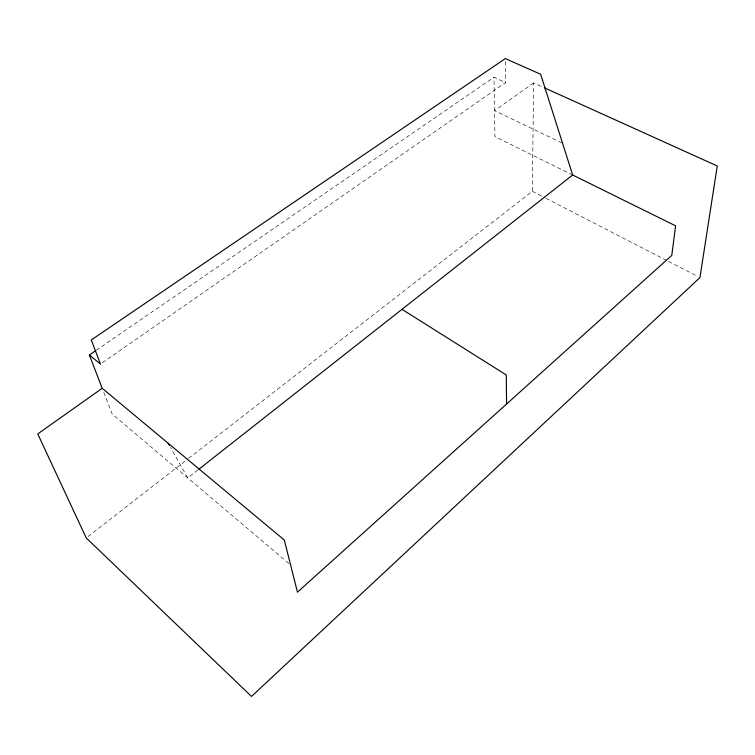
<?xml version="1.0" encoding="UTF-8"?>
<svg xmlns="http://www.w3.org/2000/svg" width="755" height="755" viewBox="0 0 755 755"><rect width="100%" height="100%" fill="white"/><g stroke="black" fill="none" stroke-linecap="round" stroke-linejoin="round"><path stroke-width="0.57" stroke-dasharray="3.77 2.83" d="M188.665 458.332L532.303 191.289L533.653 82.956L542.241 86.834M197.923 469.969L187.759 477.962L170.507 447.375M88.09 536.494L187.74 459.059M533.653 82.956L494.534 110.645L562.56 143.224M102.387 362.73L505.567 82.569L505.388 60.853M96.14 350.348L493.987 77.255L505.567 82.569M572.667 175L494.95 136.608L493.987 77.255M532.303 191.289L544.884 197.753M545.931 198.301L667.467 260.862M668.524 261.4L697.856 276.5M288.816 563.485L112.099 413.919L103.444 391.505"/><path stroke-width="1.13" d="M198.848 469.242L572.667 175L675.583 225.83L671.771 255.416L297.451 592.165L284.314 540.052L102.208 388.306L89.354 355.01L95.177 351.018M102.208 388.306L37.75 433.927L86.23 537.938L251.519 696.431L699.951 277.576L717.25 165.987L544.393 87.806M402 309.333L506.294 374.98L506.567 404.038M89.354 355.01L100.453 364.07L91.308 339.939L505.378 58.569L540.646 74.283L572.667 175M168.205 443.298L169.356 445.337"/></g></svg>
